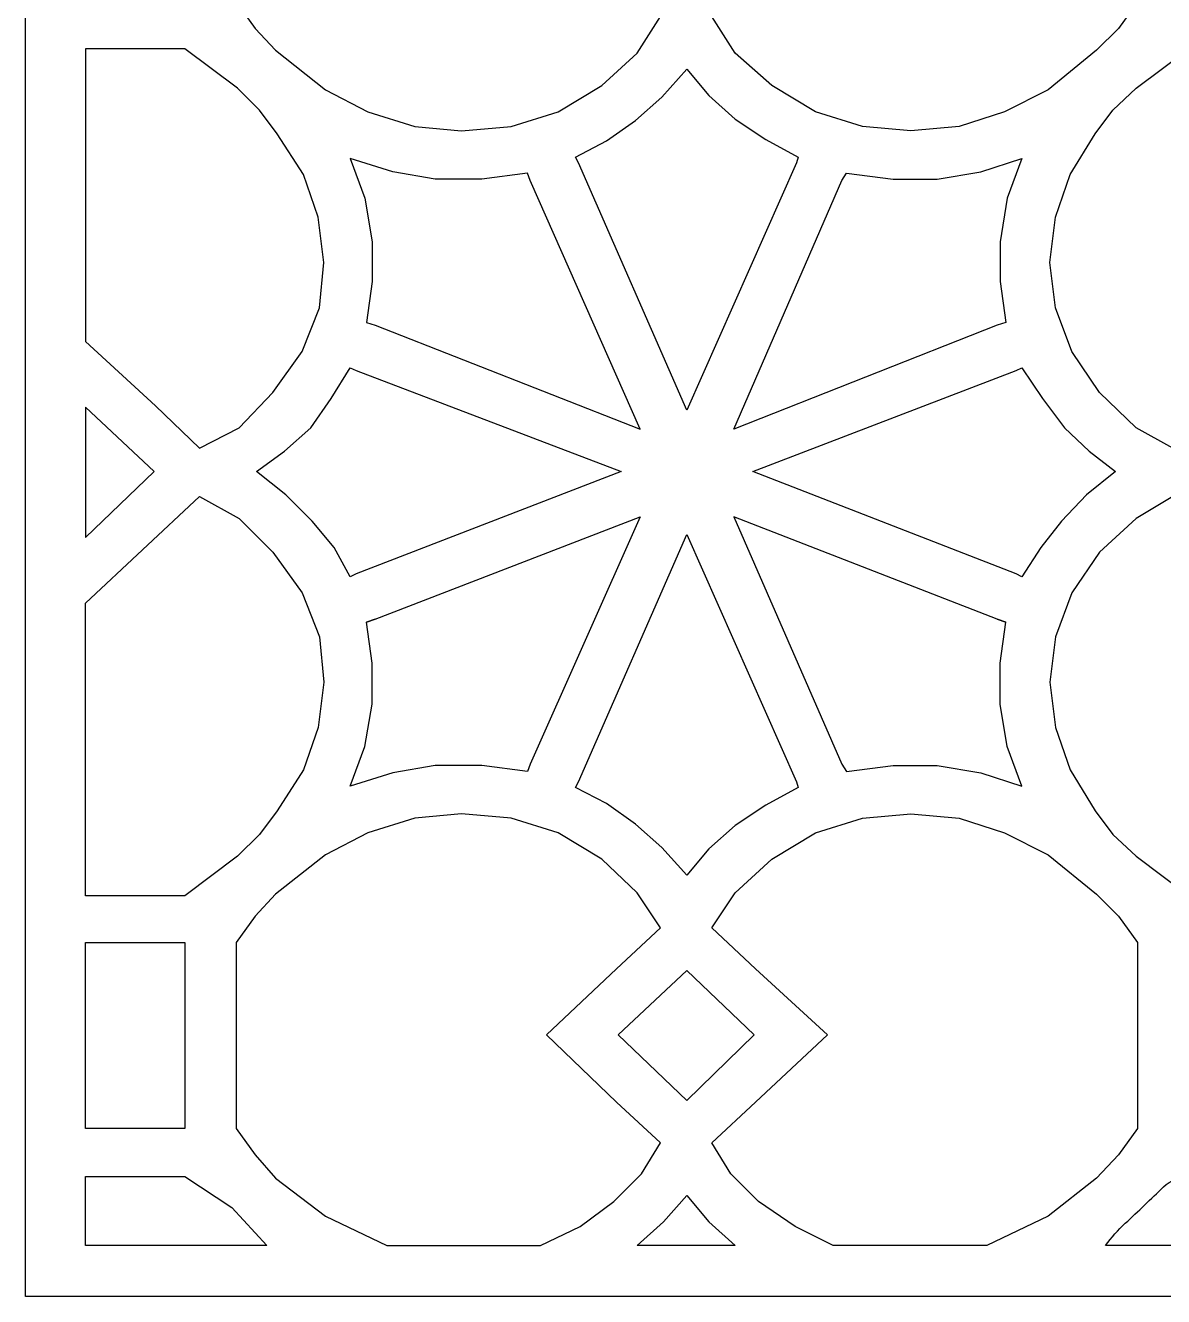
# Model space of a CAD drawing. Header units: centimetres. Extents: x -5.9 to 5.6, y -10 to 14.2.
# Drawn here: x -5.85 to -0.68, y -9.97 to -4.19 of the extents above; entities that cross this region are included whole.
import ezdxf

# ---------------------------------------------------------------- set-up
doc = ezdxf.new("R2010")
doc.units = ezdxf.units.CM
doc.header["$MEASUREMENT"] = 0

msp = doc.modelspace()

# ---------------------------------------------------------------- linework, layer by layer
at = {"color": 242}
for points, knots in [([(5.60715, -9.96704), (5.60715, -9.96704), (5.60715, -0.49957), (5.60715, -0.49957), (5.60715, -0.49957), (5.60715, -0.49957), (5.60715, 1.73437), (5.60715, 1.73437), (5.60715, 1.73437), (5.60715, 1.73437), (1.69781, 1.73437), (1.69781, 1.73437), (1.69781, 1.73437), (1.69781, 1.73437), (-1.9389, 1.73437), (-1.9389, 1.73437), (-1.9389, 1.73437), (-1.9389, 1.73437), (-5.85488, 1.73437), (-5.85488, 1.73437), (-5.85488, 1.73437), (-5.85488, 1.73437), (-5.85488, -0.49957), (-5.85488, -0.49957), (-5.85488, -0.49957), (-5.85488, -0.49957), (-5.85488, -9.96704), (-5.85488, -9.96704), (-5.85488, -9.96704), (-5.85488, -9.96704), (5.60715, -9.96704), (5.60715, -9.96704)], [0, 0, 0, 0, 0.1111111, 0.1111111, 0.1111111, 0.1111111, 0.2222222, 0.2222222, 0.2222222, 0.2222222, 0.3333333, 0.3333333, 0.3333333, 0.3333333, 0.4444444, 0.4444444, 0.4444444, 0.4444444, 0.5555556, 0.5555556, 0.5555556, 0.5555556, 0.6666667, 0.6666667, 0.6666667, 0.6666667, 0.7777778, 0.7777778, 0.7777778, 0.7777778, 1, 1, 1, 1]), ([(-2.96947, -4.14955), (-2.96947, -4.14955), (-3.07578, -4.31573), (-3.07578, -4.31573), (-3.07578, -4.31573), (-3.07578, -4.31573), (-3.2354, -4.46206), (-3.2354, -4.46206), (-3.2354, -4.46206), (-3.2354, -4.46206), (-3.43486, -4.58167), (-3.43486, -4.58167), (-3.43486, -4.58167), (-3.43486, -4.58167), (-3.64753, -4.6482), (-3.64753, -4.6482), (-3.64753, -4.6482), (-3.64753, -4.6482), (-3.8736, -4.6682), (-3.8736, -4.6682), (-3.8736, -4.6682), (-3.8736, -4.6682), (-4.0864, -4.6482), (-4.0864, -4.6482), (-4.0864, -4.6482), (-4.0864, -4.6482), (-4.29911, -4.58167), (-4.29911, -4.58167), (-4.29911, -4.58167), (-4.29911, -4.58167), (-4.49196, -4.48197), (-4.49196, -4.48197), (-4.49196, -4.48197), (-4.49196, -4.48197), (-4.71799, -4.30246), (-4.71799, -4.30246), (-4.71799, -4.30246), (-4.71799, -4.30246), (-4.81109, -4.20274), (-4.81109, -4.20274), (-4.81109, -4.20274), (-4.81109, -4.20274), (-4.89751, -4.08308), (-4.89751, -4.08308), (-4.89751, -4.08308), (-4.89751, -4.08308), (-4.89751, -3.66426), (-4.89751, -3.66426), (-4.89751, -3.66426), (-4.89751, -3.66426), (-4.89751, -3.23874), (-4.89751, -3.23874), (-4.89751, -3.23874), (-4.89751, -3.23874), (-4.81109, -3.11905), (-4.81109, -3.11905), (-4.81109, -3.11905), (-4.81109, -3.11905), (-4.71799, -3.01269), (-4.71799, -3.01269), (-4.71799, -3.01269), (-4.71799, -3.01269), (-4.49196, -2.83983), (-4.49196, -2.83983), (-4.49196, -2.83983), (-4.49196, -2.83983), (-4.29911, -2.74005), (-4.29911, -2.74005), (-4.29911, -2.74005), (-4.29911, -2.74005), (-4.0864, -2.67364), (-4.0864, -2.67364), (-4.0864, -2.67364), (-4.0864, -2.67364), (-3.8736, -2.65365), (-3.8736, -2.65365), (-3.8736, -2.65365), (-3.8736, -2.65365), (-3.64753, -2.67364), (-3.64753, -2.67364), (-3.64753, -2.67364), (-3.64753, -2.67364), (-3.43486, -2.74005), (-3.43486, -2.74005), (-3.43486, -2.74005), (-3.43486, -2.74005), (-3.2354, -2.85979), (-3.2354, -2.85979), (-3.2354, -2.85979), (-3.2354, -2.85979), (-3.07578, -3.00596), (-3.07578, -3.00596), (-3.07578, -3.00596), (-3.07578, -3.00596), (-2.96947, -3.17222), (-2.96947, -3.17222), (-2.96947, -3.17222), (-2.96947, -3.17222), (-3.16886, -3.3584), (-3.16886, -3.3584), (-3.16886, -3.3584), (-3.16886, -3.3584), (-3.48803, -3.66426), (-3.48803, -3.66426), (-3.48803, -3.66426), (-3.48803, -3.66426), (-2.96947, -4.14955), (-2.96947, -4.14955)], [0, 0, 0, 0, 0.0357143, 0.0357143, 0.0357143, 0.0357143, 0.0714286, 0.0714286, 0.0714286, 0.0714286, 0.1071429, 0.1071429, 0.1071429, 0.1071429, 0.1428571, 0.1428571, 0.1428571, 0.1428571, 0.1785714, 0.1785714, 0.1785714, 0.1785714, 0.2142857, 0.2142857, 0.2142857, 0.2142857, 0.25, 0.25, 0.25, 0.25, 0.2857143, 0.2857143, 0.2857143, 0.2857143, 0.3214286, 0.3214286, 0.3214286, 0.3214286, 0.3571429, 0.3571429, 0.3571429, 0.3571429, 0.3928571, 0.3928571, 0.3928571, 0.3928571, 0.4285714, 0.4285714, 0.4285714, 0.4285714, 0.4642857, 0.4642857, 0.4642857, 0.4642857, 0.5, 0.5, 0.5, 0.5, 0.5357143, 0.5357143, 0.5357143, 0.5357143, 0.5714286, 0.5714286, 0.5714286, 0.5714286, 0.6071429, 0.6071429, 0.6071429, 0.6071429, 0.6428571, 0.6428571, 0.6428571, 0.6428571, 0.6785714, 0.6785714, 0.6785714, 0.6785714, 0.7142857, 0.7142857, 0.7142857, 0.7142857, 0.75, 0.75, 0.75, 0.75, 0.7857143, 0.7857143, 0.7857143, 0.7857143, 0.8214286, 0.8214286, 0.8214286, 0.8214286, 0.8571429, 0.8571429, 0.8571429, 0.8571429, 0.8928571, 0.8928571, 0.8928571, 0.8928571, 0.9285714, 0.9285714, 0.9285714, 0.9285714, 1, 1, 1, 1]), ([(-2.21147, -3.66426), (-2.21147, -3.66426), (-2.53726, -3.96338), (-2.53726, -3.96338), (-2.53726, -3.96338), (-2.53726, -3.96338), (-2.73671, -4.14955), (-2.73671, -4.14955), (-2.73671, -4.14955), (-2.73671, -4.14955), (-2.63032, -4.31573), (-2.63032, -4.31573), (-2.63032, -4.31573), (-2.63032, -4.31573), (-2.46408, -4.46206), (-2.46408, -4.46206), (-2.46408, -4.46206), (-2.46408, -4.46206), (-2.26469, -4.58167), (-2.26469, -4.58167), (-2.26469, -4.58167), (-2.26469, -4.58167), (-2.05195, -4.6482), (-2.05195, -4.6482), (-2.05195, -4.6482), (-2.05195, -4.6482), (-1.83254, -4.6682), (-1.83254, -4.6682), (-1.83254, -4.6682), (-1.83254, -4.6682), (-1.61311, -4.6482), (-1.61311, -4.6482), (-1.61311, -4.6482), (-1.61311, -4.6482), (-1.40704, -4.58167), (-1.40704, -4.58167), (-1.40704, -4.58167), (-1.40704, -4.58167), (-1.20752, -4.48197), (-1.20752, -4.48197), (-1.20752, -4.48197), (-1.20752, -4.48197), (-0.98812, -4.30246), (-0.98812, -4.30246), (-0.98812, -4.30246), (-0.98812, -4.30246), (-0.88843, -4.20274), (-0.88843, -4.20274), (-0.88843, -4.20274), (-0.88843, -4.20274), (-0.80199, -4.08308), (-0.80199, -4.08308), (-0.80199, -4.08308), (-0.80199, -4.08308), (-0.80199, -3.66426), (-0.80199, -3.66426), (-0.80199, -3.66426), (-0.80199, -3.66426), (-0.80199, -3.23874), (-0.80199, -3.23874), (-0.80199, -3.23874), (-0.80199, -3.23874), (-0.88843, -3.11905), (-0.88843, -3.11905), (-0.88843, -3.11905), (-0.88843, -3.11905), (-0.98812, -3.01269), (-0.98812, -3.01269), (-0.98812, -3.01269), (-0.98812, -3.01269), (-1.20752, -2.83983), (-1.20752, -2.83983), (-1.20752, -2.83983), (-1.20752, -2.83983), (-1.40704, -2.74005), (-1.40704, -2.74005), (-1.40704, -2.74005), (-1.40704, -2.74005), (-1.61311, -2.67364), (-1.61311, -2.67364), (-1.61311, -2.67364), (-1.61311, -2.67364), (-1.83254, -2.65365), (-1.83254, -2.65365), (-1.83254, -2.65365), (-1.83254, -2.65365), (-2.05195, -2.67364), (-2.05195, -2.67364), (-2.05195, -2.67364), (-2.05195, -2.67364), (-2.26469, -2.74005), (-2.26469, -2.74005), (-2.26469, -2.74005), (-2.26469, -2.74005), (-2.46408, -2.85979), (-2.46408, -2.85979), (-2.46408, -2.85979), (-2.46408, -2.85979), (-2.63032, -3.00596), (-2.63032, -3.00596), (-2.63032, -3.00596), (-2.63032, -3.00596), (-2.73671, -3.17222), (-2.73671, -3.17222), (-2.73671, -3.17222), (-2.73671, -3.17222), (-2.53726, -3.3584), (-2.53726, -3.3584), (-2.53726, -3.3584), (-2.53726, -3.3584), (-2.21147, -3.66426), (-2.21147, -3.66426)], [0, 0, 0, 0, 0.0344828, 0.0344828, 0.0344828, 0.0344828, 0.0689655, 0.0689655, 0.0689655, 0.0689655, 0.1034483, 0.1034483, 0.1034483, 0.1034483, 0.137931, 0.137931, 0.137931, 0.137931, 0.1724138, 0.1724138, 0.1724138, 0.1724138, 0.2068966, 0.2068966, 0.2068966, 0.2068966, 0.2413793, 0.2413793, 0.2413793, 0.2413793, 0.2758621, 0.2758621, 0.2758621, 0.2758621, 0.3103448, 0.3103448, 0.3103448, 0.3103448, 0.3448276, 0.3448276, 0.3448276, 0.3448276, 0.3793103, 0.3793103, 0.3793103, 0.3793103, 0.4137931, 0.4137931, 0.4137931, 0.4137931, 0.4482759, 0.4482759, 0.4482759, 0.4482759, 0.4827586, 0.4827586, 0.4827586, 0.4827586, 0.5172414, 0.5172414, 0.5172414, 0.5172414, 0.5517241, 0.5517241, 0.5517241, 0.5517241, 0.5862069, 0.5862069, 0.5862069, 0.5862069, 0.6206897, 0.6206897, 0.6206897, 0.6206897, 0.6551724, 0.6551724, 0.6551724, 0.6551724, 0.6896552, 0.6896552, 0.6896552, 0.6896552, 0.7241379, 0.7241379, 0.7241379, 0.7241379, 0.7586207, 0.7586207, 0.7586207, 0.7586207, 0.7931034, 0.7931034, 0.7931034, 0.7931034, 0.8275862, 0.8275862, 0.8275862, 0.8275862, 0.862069, 0.862069, 0.862069, 0.862069, 0.8965517, 0.8965517, 0.8965517, 0.8965517, 0.9310345, 0.9310345, 0.9310345, 0.9310345, 1, 1, 1, 1]), ([(-5.13021, -4.29583), (-5.13021, -4.29583), (-4.89082, -4.47534), (-4.89082, -4.47534), (-4.89082, -4.47534), (-4.89082, -4.47534), (-4.79112, -4.57506), (-4.79112, -4.57506), (-4.79112, -4.57506), (-4.79112, -4.57506), (-4.71133, -4.68145), (-4.71133, -4.68145), (-4.71133, -4.68145), (-4.71133, -4.68145), (-4.59165, -4.86762), (-4.59165, -4.86762), (-4.59165, -4.86762), (-4.59165, -4.86762), (-4.52521, -5.06043), (-4.52521, -5.06043), (-4.52521, -5.06043), (-4.52521, -5.06043), (-4.49856, -5.26654), (-4.49856, -5.26654), (-4.49856, -5.26654), (-4.49856, -5.26654), (-4.51855, -5.47259), (-4.51855, -5.47259), (-4.51855, -5.47259), (-4.51855, -5.47259), (-4.59829, -5.67209), (-4.59829, -5.67209), (-4.59829, -5.67209), (-4.59829, -5.67209), (-4.73126, -5.85821), (-4.73126, -5.85821), (-4.73126, -5.85821), (-4.73126, -5.85821), (-4.88422, -6.01777), (-4.88422, -6.01777), (-4.88422, -6.01777), (-4.88422, -6.01777), (-5.06371, -6.11085), (-5.06371, -6.11085), (-5.06371, -6.11085), (-5.06371, -6.11085), (-5.26322, -5.91805), (-5.26322, -5.91805), (-5.26322, -5.91805), (-5.26322, -5.91805), (-5.5823, -5.62551), (-5.5823, -5.62551), (-5.5823, -5.62551), (-5.5823, -5.62551), (-5.5823, -4.29583), (-5.5823, -4.29583), (-5.5823, -4.29583), (-5.5823, -4.29583), (-5.13021, -4.29583), (-5.13021, -4.29583)], [0, 0, 0, 0, 0.0625, 0.0625, 0.0625, 0.0625, 0.125, 0.125, 0.125, 0.125, 0.1875, 0.1875, 0.1875, 0.1875, 0.25, 0.25, 0.25, 0.25, 0.3125, 0.3125, 0.3125, 0.3125, 0.375, 0.375, 0.375, 0.375, 0.4375, 0.4375, 0.4375, 0.4375, 0.5, 0.5, 0.5, 0.5, 0.5625, 0.5625, 0.5625, 0.5625, 0.625, 0.625, 0.625, 0.625, 0.6875, 0.6875, 0.6875, 0.6875, 0.75, 0.75, 0.75, 0.75, 0.8125, 0.8125, 0.8125, 0.8125, 0.875, 0.875, 0.875, 0.875, 1, 1, 1, 1]), ([(-0.12385, -5.62551), (-0.12385, -5.62551), (0.19522, -5.91805), (0.19522, -5.91805), (0.19522, -5.91805), (0.19522, -5.91805), (0.39474, -6.11085), (0.39474, -6.11085), (0.39474, -6.11085), (0.39474, -6.11085), (0.57425, -6.01777), (0.57425, -6.01777), (0.57425, -6.01777), (0.57425, -6.01777), (0.72713, -5.85821), (0.72713, -5.85821), (0.72713, -5.85821), (0.72713, -5.85821), (0.86682, -5.67209), (0.86682, -5.67209), (0.86682, -5.67209), (0.86682, -5.67209), (0.93992, -5.47259), (0.93992, -5.47259), (0.93992, -5.47259), (0.93992, -5.47259), (0.95979, -5.26654), (0.95979, -5.26654), (0.95979, -5.26654), (0.95979, -5.26654), (0.93324, -5.06043), (0.93324, -5.06043), (0.93324, -5.06043), (0.93324, -5.06043), (0.86682, -4.86762), (0.86682, -4.86762), (0.86682, -4.86762), (0.86682, -4.86762), (0.74711, -4.68145), (0.74711, -4.68145), (0.74711, -4.68145), (0.74711, -4.68145), (0.66069, -4.56179), (0.66069, -4.56179), (0.66069, -4.56179), (0.66069, -4.56179), (0.56094, -4.46206), (0.56094, -4.46206), (0.56094, -4.46206), (0.56094, -4.46206), (0.32823, -4.29583), (0.32823, -4.29583), (0.32823, -4.29583), (0.32823, -4.29583), (-0.12385, -4.29583), (-0.12385, -4.29583), (-0.12385, -4.29583), (-0.12385, -4.29583), (-0.56929, -4.29583), (-0.56929, -4.29583), (-0.56929, -4.29583), (-0.56929, -4.29583), (-0.80867, -4.47534), (-0.80867, -4.47534), (-0.80867, -4.47534), (-0.80867, -4.47534), (-0.91502, -4.57506), (-0.91502, -4.57506), (-0.91502, -4.57506), (-0.91502, -4.57506), (-0.99484, -4.68145), (-0.99484, -4.68145), (-0.99484, -4.68145), (-0.99484, -4.68145), (-1.10782, -4.86762), (-1.10782, -4.86762), (-1.10782, -4.86762), (-1.10782, -4.86762), (-1.17432, -5.06043), (-1.17432, -5.06043), (-1.17432, -5.06043), (-1.17432, -5.06043), (-1.20093, -5.26654), (-1.20093, -5.26654), (-1.20093, -5.26654), (-1.20093, -5.26654), (-1.17432, -5.47259), (-1.17432, -5.47259), (-1.17432, -5.47259), (-1.17432, -5.47259), (-1.10122, -5.67209), (-1.10122, -5.67209), (-1.10122, -5.67209), (-1.10122, -5.67209), (-0.97486, -5.85821), (-0.97486, -5.85821), (-0.97486, -5.85821), (-0.97486, -5.85821), (-0.80867, -6.01777), (-0.80867, -6.01777), (-0.80867, -6.01777), (-0.80867, -6.01777), (-0.64247, -6.11085), (-0.64247, -6.11085), (-0.64247, -6.11085), (-0.64247, -6.11085), (-0.12385, -5.62551), (-0.12385, -5.62551)], [0, 0, 0, 0, 0.0357143, 0.0357143, 0.0357143, 0.0357143, 0.0714286, 0.0714286, 0.0714286, 0.0714286, 0.1071429, 0.1071429, 0.1071429, 0.1071429, 0.1428571, 0.1428571, 0.1428571, 0.1428571, 0.1785714, 0.1785714, 0.1785714, 0.1785714, 0.2142857, 0.2142857, 0.2142857, 0.2142857, 0.25, 0.25, 0.25, 0.25, 0.2857143, 0.2857143, 0.2857143, 0.2857143, 0.3214286, 0.3214286, 0.3214286, 0.3214286, 0.3571429, 0.3571429, 0.3571429, 0.3571429, 0.3928571, 0.3928571, 0.3928571, 0.3928571, 0.4285714, 0.4285714, 0.4285714, 0.4285714, 0.4642857, 0.4642857, 0.4642857, 0.4642857, 0.5, 0.5, 0.5, 0.5, 0.5357143, 0.5357143, 0.5357143, 0.5357143, 0.5714286, 0.5714286, 0.5714286, 0.5714286, 0.6071429, 0.6071429, 0.6071429, 0.6071429, 0.6428571, 0.6428571, 0.6428571, 0.6428571, 0.6785714, 0.6785714, 0.6785714, 0.6785714, 0.7142857, 0.7142857, 0.7142857, 0.7142857, 0.75, 0.75, 0.75, 0.75, 0.7857143, 0.7857143, 0.7857143, 0.7857143, 0.8214286, 0.8214286, 0.8214286, 0.8214286, 0.8571429, 0.8571429, 0.8571429, 0.8571429, 0.8928571, 0.8928571, 0.8928571, 0.8928571, 0.9285714, 0.9285714, 0.9285714, 0.9285714, 1, 1, 1, 1]), ([(-2.34449, -4.7878), (-2.34449, -4.7878), (-2.49076, -4.70804), (-2.49076, -4.70804), (-2.49076, -4.70804), (-2.49076, -4.70804), (-2.63032, -4.61495), (-2.63032, -4.61495), (-2.63032, -4.61495), (-2.63032, -4.61495), (-2.75005, -4.50861), (-2.75005, -4.50861), (-2.75005, -4.50861), (-2.75005, -4.50861), (-2.84974, -4.38892), (-2.84974, -4.38892), (-2.84974, -4.38892), (-2.84974, -4.38892), (-2.96276, -4.51525), (-2.96276, -4.51525), (-2.96276, -4.51525), (-2.96276, -4.51525), (-3.08247, -4.62159), (-3.08247, -4.62159), (-3.08247, -4.62159), (-3.08247, -4.62159), (-3.21537, -4.71469), (-3.21537, -4.71469), (-3.21537, -4.71469), (-3.21537, -4.71469), (-3.35507, -4.7878), (-3.35507, -4.7878), (-3.35507, -4.7878), (-3.35507, -4.7878), (-3.34173, -4.8144), (-3.34173, -4.8144), (-3.34173, -4.8144), (-3.34173, -4.8144), (-2.84974, -5.93805), (-2.84974, -5.93805), (-2.84974, -5.93805), (-2.84974, -5.93805), (-2.3511, -4.8144), (-2.3511, -4.8144), (-2.3511, -4.8144), (-2.3511, -4.8144), (-2.34449, -4.7878), (-2.34449, -4.7878)], [0, 0, 0, 0, 0.0769231, 0.0769231, 0.0769231, 0.0769231, 0.1538462, 0.1538462, 0.1538462, 0.1538462, 0.2307692, 0.2307692, 0.2307692, 0.2307692, 0.3076923, 0.3076923, 0.3076923, 0.3076923, 0.3846154, 0.3846154, 0.3846154, 0.3846154, 0.4615385, 0.4615385, 0.4615385, 0.4615385, 0.5384615, 0.5384615, 0.5384615, 0.5384615, 0.6153846, 0.6153846, 0.6153846, 0.6153846, 0.6923077, 0.6923077, 0.6923077, 0.6923077, 0.7692308, 0.7692308, 0.7692308, 0.7692308, 0.8461538, 0.8461538, 0.8461538, 0.8461538, 1, 1, 1, 1]), ([(-4.26591, -5.55238), (-4.26591, -5.55238), (-4.30575, -5.53909), (-4.30575, -5.53909), (-4.30575, -5.53909), (-4.30575, -5.53909), (-4.27918, -5.35293), (-4.27918, -5.35293), (-4.27918, -5.35293), (-4.27918, -5.35293), (-4.27918, -5.17344), (-4.27918, -5.17344), (-4.27918, -5.17344), (-4.27918, -5.17344), (-4.31239, -4.974), (-4.31239, -4.974), (-4.31239, -4.974), (-4.31239, -4.974), (-4.37892, -4.79449), (-4.37892, -4.79449), (-4.37892, -4.79449), (-4.37892, -4.79449), (-4.1861, -4.8543), (-4.1861, -4.8543), (-4.1861, -4.8543), (-4.1861, -4.8543), (-3.99331, -4.8875), (-3.99331, -4.8875), (-3.99331, -4.8875), (-3.99331, -4.8875), (-3.78057, -4.8875), (-3.78057, -4.8875), (-3.78057, -4.8875), (-3.78057, -4.8875), (-3.57444, -4.8609), (-3.57444, -4.8609), (-3.57444, -4.8609), (-3.57444, -4.8609), (-3.56115, -4.89421), (-3.56115, -4.89421), (-3.56115, -4.89421), (-3.56115, -4.89421), (-3.06248, -6.02443), (-3.06248, -6.02443), (-3.06248, -6.02443), (-3.06248, -6.02443), (-4.26591, -5.55238), (-4.26591, -5.55238)], [0, 0, 0, 0, 0.0769231, 0.0769231, 0.0769231, 0.0769231, 0.1538462, 0.1538462, 0.1538462, 0.1538462, 0.2307692, 0.2307692, 0.2307692, 0.2307692, 0.3076923, 0.3076923, 0.3076923, 0.3076923, 0.3846154, 0.3846154, 0.3846154, 0.3846154, 0.4615385, 0.4615385, 0.4615385, 0.4615385, 0.5384615, 0.5384615, 0.5384615, 0.5384615, 0.6153846, 0.6153846, 0.6153846, 0.6153846, 0.6923077, 0.6923077, 0.6923077, 0.6923077, 0.7692308, 0.7692308, 0.7692308, 0.7692308, 0.8461538, 0.8461538, 0.8461538, 0.8461538, 1, 1, 1, 1]), ([(-1.44026, -5.55238), (-1.44026, -5.55238), (-1.40039, -5.53909), (-1.40039, -5.53909), (-1.40039, -5.53909), (-1.40039, -5.53909), (-1.42695, -5.35293), (-1.42695, -5.35293), (-1.42695, -5.35293), (-1.42695, -5.35293), (-1.42695, -5.17344), (-1.42695, -5.17344), (-1.42695, -5.17344), (-1.42695, -5.17344), (-1.39376, -4.974), (-1.39376, -4.974), (-1.39376, -4.974), (-1.39376, -4.974), (-1.32724, -4.79449), (-1.32724, -4.79449), (-1.32724, -4.79449), (-1.32724, -4.79449), (-1.51342, -4.8543), (-1.51342, -4.8543), (-1.51342, -4.8543), (-1.51342, -4.8543), (-1.71284, -4.8875), (-1.71284, -4.8875), (-1.71284, -4.8875), (-1.71284, -4.8875), (-1.91232, -4.8875), (-1.91232, -4.8875), (-1.91232, -4.8875), (-1.91232, -4.8875), (-2.12504, -4.8609), (-2.12504, -4.8609), (-2.12504, -4.8609), (-2.12504, -4.8609), (-2.14499, -4.89421), (-2.14499, -4.89421), (-2.14499, -4.89421), (-2.14499, -4.89421), (-2.63701, -6.02443), (-2.63701, -6.02443), (-2.63701, -6.02443), (-2.63701, -6.02443), (-1.44026, -5.55238), (-1.44026, -5.55238)], [0, 0, 0, 0, 0.0769231, 0.0769231, 0.0769231, 0.0769231, 0.1538462, 0.1538462, 0.1538462, 0.1538462, 0.2307692, 0.2307692, 0.2307692, 0.2307692, 0.3076923, 0.3076923, 0.3076923, 0.3076923, 0.3846154, 0.3846154, 0.3846154, 0.3846154, 0.4615385, 0.4615385, 0.4615385, 0.4615385, 0.5384615, 0.5384615, 0.5384615, 0.5384615, 0.6153846, 0.6153846, 0.6153846, 0.6153846, 0.6923077, 0.6923077, 0.6923077, 0.6923077, 0.7692308, 0.7692308, 0.7692308, 0.7692308, 0.8461538, 0.8461538, 0.8461538, 0.8461538, 1, 1, 1, 1]), ([(-4.35231, -6.68262), (-4.35231, -6.68262), (-3.14887, -6.21727), (-3.14887, -6.21727), (-3.14887, -6.21727), (-3.14887, -6.21727), (-4.35231, -5.75848), (-4.35231, -5.75848), (-4.35231, -5.75848), (-4.35231, -5.75848), (-4.37892, -5.74519), (-4.37892, -5.74519), (-4.37892, -5.74519), (-4.37892, -5.74519), (-4.46531, -5.88482), (-4.46531, -5.88482), (-4.46531, -5.88482), (-4.46531, -5.88482), (-4.55843, -6.01777), (-4.55843, -6.01777), (-4.55843, -6.01777), (-4.55843, -6.01777), (-4.67807, -6.12414), (-4.67807, -6.12414), (-4.67807, -6.12414), (-4.67807, -6.12414), (-4.80442, -6.21727), (-4.80442, -6.21727), (-4.80442, -6.21727), (-4.80442, -6.21727), (-4.67147, -6.32361), (-4.67147, -6.32361), (-4.67147, -6.32361), (-4.67147, -6.32361), (-4.55175, -6.44329), (-4.55175, -6.44329), (-4.55175, -6.44329), (-4.55175, -6.44329), (-4.45203, -6.56298), (-4.45203, -6.56298), (-4.45203, -6.56298), (-4.45203, -6.56298), (-4.37892, -6.69599), (-4.37892, -6.69599), (-4.37892, -6.69599), (-4.37892, -6.69599), (-4.35231, -6.68262), (-4.35231, -6.68262)], [0, 0, 0, 0, 0.0769231, 0.0769231, 0.0769231, 0.0769231, 0.1538462, 0.1538462, 0.1538462, 0.1538462, 0.2307692, 0.2307692, 0.2307692, 0.2307692, 0.3076923, 0.3076923, 0.3076923, 0.3076923, 0.3846154, 0.3846154, 0.3846154, 0.3846154, 0.4615385, 0.4615385, 0.4615385, 0.4615385, 0.5384615, 0.5384615, 0.5384615, 0.5384615, 0.6153846, 0.6153846, 0.6153846, 0.6153846, 0.6923077, 0.6923077, 0.6923077, 0.6923077, 0.7692308, 0.7692308, 0.7692308, 0.7692308, 0.8461538, 0.8461538, 0.8461538, 0.8461538, 1, 1, 1, 1]), ([(-1.32724, -5.74519), (-1.32724, -5.74519), (-1.35386, -5.75848), (-1.35386, -5.75848), (-1.35386, -5.75848), (-1.35386, -5.75848), (-2.55058, -6.21727), (-2.55058, -6.21727), (-2.55058, -6.21727), (-2.55058, -6.21727), (-1.35386, -6.68262), (-1.35386, -6.68262), (-1.35386, -6.68262), (-1.35386, -6.68262), (-1.32724, -6.69599), (-1.32724, -6.69599), (-1.32724, -6.69599), (-1.32724, -6.69599), (-1.24087, -6.56298), (-1.24087, -6.56298), (-1.24087, -6.56298), (-1.24087, -6.56298), (-1.14772, -6.44329), (-1.14772, -6.44329), (-1.14772, -6.44329), (-1.14772, -6.44329), (-1.03471, -6.32361), (-1.03471, -6.32361), (-1.03471, -6.32361), (-1.03471, -6.32361), (-0.90168, -6.21727), (-0.90168, -6.21727), (-0.90168, -6.21727), (-0.90168, -6.21727), (-1.02143, -6.12414), (-1.02143, -6.12414), (-1.02143, -6.12414), (-1.02143, -6.12414), (-1.13443, -6.01777), (-1.13443, -6.01777), (-1.13443, -6.01777), (-1.13443, -6.01777), (-1.23416, -5.88482), (-1.23416, -5.88482), (-1.23416, -5.88482), (-1.23416, -5.88482), (-1.32724, -5.74519), (-1.32724, -5.74519)], [0, 0, 0, 0, 0.0769231, 0.0769231, 0.0769231, 0.0769231, 0.1538462, 0.1538462, 0.1538462, 0.1538462, 0.2307692, 0.2307692, 0.2307692, 0.2307692, 0.3076923, 0.3076923, 0.3076923, 0.3076923, 0.3846154, 0.3846154, 0.3846154, 0.3846154, 0.4615385, 0.4615385, 0.4615385, 0.4615385, 0.5384615, 0.5384615, 0.5384615, 0.5384615, 0.6153846, 0.6153846, 0.6153846, 0.6153846, 0.6923077, 0.6923077, 0.6923077, 0.6923077, 0.7692308, 0.7692308, 0.7692308, 0.7692308, 0.8461538, 0.8461538, 0.8461538, 0.8461538, 1, 1, 1, 1]), ([(-5.5823, -5.92473), (-5.5823, -5.92473), (-5.26982, -6.21727), (-5.26982, -6.21727), (-5.26982, -6.21727), (-5.26982, -6.21727), (-5.5823, -6.5164), (-5.5823, -6.5164), (-5.5823, -6.5164), (-5.5823, -6.5164), (-5.5823, -5.92473), (-5.5823, -5.92473)], [0, 0, 0, 0, 0.25, 0.25, 0.25, 0.25, 0.5, 0.5, 0.5, 0.5, 1, 1, 1, 1]), ([(-5.5823, -6.81565), (-5.5823, -6.81565), (-5.5823, -8.14535), (-5.5823, -8.14535), (-5.5823, -8.14535), (-5.5823, -8.14535), (-5.13021, -8.14535), (-5.13021, -8.14535), (-5.13021, -8.14535), (-5.13021, -8.14535), (-4.89082, -7.96584), (-4.89082, -7.96584), (-4.89082, -7.96584), (-4.89082, -7.96584), (-4.79112, -7.86609), (-4.79112, -7.86609), (-4.79112, -7.86609), (-4.79112, -7.86609), (-4.71133, -7.75968), (-4.71133, -7.75968), (-4.71133, -7.75968), (-4.71133, -7.75968), (-4.59165, -7.57355), (-4.59165, -7.57355), (-4.59165, -7.57355), (-4.59165, -7.57355), (-4.52521, -7.38075), (-4.52521, -7.38075), (-4.52521, -7.38075), (-4.52521, -7.38075), (-4.49856, -7.17462), (-4.49856, -7.17462), (-4.49856, -7.17462), (-4.49856, -7.17462), (-4.51855, -6.96854), (-4.51855, -6.96854), (-4.51855, -6.96854), (-4.51855, -6.96854), (-4.59829, -6.76904), (-4.59829, -6.76904), (-4.59829, -6.76904), (-4.59829, -6.76904), (-4.73126, -6.58289), (-4.73126, -6.58289), (-4.73126, -6.58289), (-4.73126, -6.58289), (-4.88422, -6.43003), (-4.88422, -6.43003), (-4.88422, -6.43003), (-4.88422, -6.43003), (-5.06371, -6.33028), (-5.06371, -6.33028), (-5.06371, -6.33028), (-5.06371, -6.33028), (-5.5823, -6.81565), (-5.5823, -6.81565)], [0, 0, 0, 0, 0.0666667, 0.0666667, 0.0666667, 0.0666667, 0.1333333, 0.1333333, 0.1333333, 0.1333333, 0.2, 0.2, 0.2, 0.2, 0.2666667, 0.2666667, 0.2666667, 0.2666667, 0.3333333, 0.3333333, 0.3333333, 0.3333333, 0.4, 0.4, 0.4, 0.4, 0.4666667, 0.4666667, 0.4666667, 0.4666667, 0.5333333, 0.5333333, 0.5333333, 0.5333333, 0.6, 0.6, 0.6, 0.6, 0.6666667, 0.6666667, 0.6666667, 0.6666667, 0.7333333, 0.7333333, 0.7333333, 0.7333333, 0.8, 0.8, 0.8, 0.8, 0.8666667, 0.8666667, 0.8666667, 0.8666667, 1, 1, 1, 1]), ([(-0.12385, -6.81565), (-0.12385, -6.81565), (0.19522, -6.5231), (0.19522, -6.5231), (0.19522, -6.5231), (0.19522, -6.5231), (0.39474, -6.33028), (0.39474, -6.33028), (0.39474, -6.33028), (0.39474, -6.33028), (0.57425, -6.43003), (0.57425, -6.43003), (0.57425, -6.43003), (0.57425, -6.43003), (0.72713, -6.58289), (0.72713, -6.58289), (0.72713, -6.58289), (0.72713, -6.58289), (0.86682, -6.76904), (0.86682, -6.76904), (0.86682, -6.76904), (0.86682, -6.76904), (0.93992, -6.96854), (0.93992, -6.96854), (0.93992, -6.96854), (0.93992, -6.96854), (0.95979, -7.17462), (0.95979, -7.17462), (0.95979, -7.17462), (0.95979, -7.17462), (0.93324, -7.38075), (0.93324, -7.38075), (0.93324, -7.38075), (0.93324, -7.38075), (0.86682, -7.57355), (0.86682, -7.57355), (0.86682, -7.57355), (0.86682, -7.57355), (0.74711, -7.75968), (0.74711, -7.75968), (0.74711, -7.75968), (0.74711, -7.75968), (0.66069, -7.8794), (0.66069, -7.8794), (0.66069, -7.8794), (0.66069, -7.8794), (0.56094, -7.97905), (0.56094, -7.97905), (0.56094, -7.97905), (0.56094, -7.97905), (0.32823, -8.14535), (0.32823, -8.14535), (0.32823, -8.14535), (0.32823, -8.14535), (-0.12385, -8.14535), (-0.12385, -8.14535), (-0.12385, -8.14535), (-0.12385, -8.14535), (-0.56929, -8.14535), (-0.56929, -8.14535), (-0.56929, -8.14535), (-0.56929, -8.14535), (-0.80867, -7.96584), (-0.80867, -7.96584), (-0.80867, -7.96584), (-0.80867, -7.96584), (-0.91502, -7.86609), (-0.91502, -7.86609), (-0.91502, -7.86609), (-0.91502, -7.86609), (-0.99484, -7.75968), (-0.99484, -7.75968), (-0.99484, -7.75968), (-0.99484, -7.75968), (-1.10782, -7.57355), (-1.10782, -7.57355), (-1.10782, -7.57355), (-1.10782, -7.57355), (-1.17432, -7.38075), (-1.17432, -7.38075), (-1.17432, -7.38075), (-1.17432, -7.38075), (-1.20093, -7.17462), (-1.20093, -7.17462), (-1.20093, -7.17462), (-1.20093, -7.17462), (-1.17432, -6.96854), (-1.17432, -6.96854), (-1.17432, -6.96854), (-1.17432, -6.96854), (-1.10122, -6.76904), (-1.10122, -6.76904), (-1.10122, -6.76904), (-1.10122, -6.76904), (-0.97486, -6.58289), (-0.97486, -6.58289), (-0.97486, -6.58289), (-0.97486, -6.58289), (-0.80867, -6.43003), (-0.80867, -6.43003), (-0.80867, -6.43003), (-0.80867, -6.43003), (-0.64247, -6.33028), (-0.64247, -6.33028), (-0.64247, -6.33028), (-0.64247, -6.33028), (-0.12385, -6.81565), (-0.12385, -6.81565)], [0, 0, 0, 0, 0.0357143, 0.0357143, 0.0357143, 0.0357143, 0.0714286, 0.0714286, 0.0714286, 0.0714286, 0.1071429, 0.1071429, 0.1071429, 0.1071429, 0.1428571, 0.1428571, 0.1428571, 0.1428571, 0.1785714, 0.1785714, 0.1785714, 0.1785714, 0.2142857, 0.2142857, 0.2142857, 0.2142857, 0.25, 0.25, 0.25, 0.25, 0.2857143, 0.2857143, 0.2857143, 0.2857143, 0.3214286, 0.3214286, 0.3214286, 0.3214286, 0.3571429, 0.3571429, 0.3571429, 0.3571429, 0.3928571, 0.3928571, 0.3928571, 0.3928571, 0.4285714, 0.4285714, 0.4285714, 0.4285714, 0.4642857, 0.4642857, 0.4642857, 0.4642857, 0.5, 0.5, 0.5, 0.5, 0.5357143, 0.5357143, 0.5357143, 0.5357143, 0.5714286, 0.5714286, 0.5714286, 0.5714286, 0.6071429, 0.6071429, 0.6071429, 0.6071429, 0.6428571, 0.6428571, 0.6428571, 0.6428571, 0.6785714, 0.6785714, 0.6785714, 0.6785714, 0.7142857, 0.7142857, 0.7142857, 0.7142857, 0.75, 0.75, 0.75, 0.75, 0.7857143, 0.7857143, 0.7857143, 0.7857143, 0.8214286, 0.8214286, 0.8214286, 0.8214286, 0.8571429, 0.8571429, 0.8571429, 0.8571429, 0.8928571, 0.8928571, 0.8928571, 0.8928571, 0.9285714, 0.9285714, 0.9285714, 0.9285714, 1, 1, 1, 1]), ([(-4.30575, -6.90204), (-4.30575, -6.90204), (-4.27918, -7.08817), (-4.27918, -7.08817), (-4.27918, -7.08817), (-4.27918, -7.08817), (-4.27918, -7.2744), (-4.27918, -7.2744), (-4.27918, -7.2744), (-4.27918, -7.2744), (-4.31239, -7.46714), (-4.31239, -7.46714), (-4.31239, -7.46714), (-4.31239, -7.46714), (-4.37892, -7.64664), (-4.37892, -7.64664), (-4.37892, -7.64664), (-4.37892, -7.64664), (-4.1861, -7.58685), (-4.1861, -7.58685), (-4.1861, -7.58685), (-4.1861, -7.58685), (-3.99331, -7.55363), (-3.99331, -7.55363), (-3.99331, -7.55363), (-3.99331, -7.55363), (-3.78057, -7.55363), (-3.78057, -7.55363), (-3.78057, -7.55363), (-3.78057, -7.55363), (-3.57444, -7.58017), (-3.57444, -7.58017), (-3.57444, -7.58017), (-3.57444, -7.58017), (-3.56115, -7.54692), (-3.56115, -7.54692), (-3.56115, -7.54692), (-3.56115, -7.54692), (-3.06248, -6.42336), (-3.06248, -6.42336), (-3.06248, -6.42336), (-3.06248, -6.42336), (-4.26591, -6.88872), (-4.26591, -6.88872), (-4.26591, -6.88872), (-4.26591, -6.88872), (-4.30575, -6.90204), (-4.30575, -6.90204), (-4.30575, -6.90204), (-4.30575, -6.90204), (-4.26591, -6.88872), (-4.26591, -6.88872), (-4.26591, -6.88872), (-4.26591, -6.88872), (-4.30575, -6.90204), (-4.30575, -6.90204)], [0, 0, 0, 0, 0.0666667, 0.0666667, 0.0666667, 0.0666667, 0.1333333, 0.1333333, 0.1333333, 0.1333333, 0.2, 0.2, 0.2, 0.2, 0.2666667, 0.2666667, 0.2666667, 0.2666667, 0.3333333, 0.3333333, 0.3333333, 0.3333333, 0.4, 0.4, 0.4, 0.4, 0.4666667, 0.4666667, 0.4666667, 0.4666667, 0.5333333, 0.5333333, 0.5333333, 0.5333333, 0.6, 0.6, 0.6, 0.6, 0.6666667, 0.6666667, 0.6666667, 0.6666667, 0.7333333, 0.7333333, 0.7333333, 0.7333333, 0.8, 0.8, 0.8, 0.8, 0.8666667, 0.8666667, 0.8666667, 0.8666667, 1, 1, 1, 1]), ([(-1.40039, -6.90204), (-1.40039, -6.90204), (-1.42695, -7.08817), (-1.42695, -7.08817), (-1.42695, -7.08817), (-1.42695, -7.08817), (-1.42695, -7.2744), (-1.42695, -7.2744), (-1.42695, -7.2744), (-1.42695, -7.2744), (-1.39376, -7.46714), (-1.39376, -7.46714), (-1.39376, -7.46714), (-1.39376, -7.46714), (-1.32724, -7.64664), (-1.32724, -7.64664), (-1.32724, -7.64664), (-1.32724, -7.64664), (-1.51342, -7.58685), (-1.51342, -7.58685), (-1.51342, -7.58685), (-1.51342, -7.58685), (-1.71284, -7.55363), (-1.71284, -7.55363), (-1.71284, -7.55363), (-1.71284, -7.55363), (-1.91232, -7.55363), (-1.91232, -7.55363), (-1.91232, -7.55363), (-1.91232, -7.55363), (-2.12504, -7.58017), (-2.12504, -7.58017), (-2.12504, -7.58017), (-2.12504, -7.58017), (-2.14499, -7.54692), (-2.14499, -7.54692), (-2.14499, -7.54692), (-2.14499, -7.54692), (-2.63701, -6.42336), (-2.63701, -6.42336), (-2.63701, -6.42336), (-2.63701, -6.42336), (-1.44026, -6.88872), (-1.44026, -6.88872), (-1.44026, -6.88872), (-1.44026, -6.88872), (-1.40039, -6.90204), (-1.40039, -6.90204), (-1.40039, -6.90204), (-1.40039, -6.90204), (-1.44026, -6.88872), (-1.44026, -6.88872), (-1.44026, -6.88872), (-1.44026, -6.88872), (-1.40039, -6.90204), (-1.40039, -6.90204)], [0, 0, 0, 0, 0.0666667, 0.0666667, 0.0666667, 0.0666667, 0.1333333, 0.1333333, 0.1333333, 0.1333333, 0.2, 0.2, 0.2, 0.2, 0.2666667, 0.2666667, 0.2666667, 0.2666667, 0.3333333, 0.3333333, 0.3333333, 0.3333333, 0.4, 0.4, 0.4, 0.4, 0.4666667, 0.4666667, 0.4666667, 0.4666667, 0.5333333, 0.5333333, 0.5333333, 0.5333333, 0.6, 0.6, 0.6, 0.6, 0.6666667, 0.6666667, 0.6666667, 0.6666667, 0.7333333, 0.7333333, 0.7333333, 0.7333333, 0.8, 0.8, 0.8, 0.8, 0.8666667, 0.8666667, 0.8666667, 0.8666667, 1, 1, 1, 1]), ([(-3.34173, -7.62673), (-3.34173, -7.62673), (-3.35507, -7.65338), (-3.35507, -7.65338), (-3.35507, -7.65338), (-3.35507, -7.65338), (-3.21537, -7.72648), (-3.21537, -7.72648), (-3.21537, -7.72648), (-3.21537, -7.72648), (-3.08247, -7.81956), (-3.08247, -7.81956), (-3.08247, -7.81956), (-3.08247, -7.81956), (-2.96276, -7.92592), (-2.96276, -7.92592), (-2.96276, -7.92592), (-2.96276, -7.92592), (-2.84974, -8.0522), (-2.84974, -8.0522), (-2.84974, -8.0522), (-2.84974, -8.0522), (-2.75005, -7.93259), (-2.75005, -7.93259), (-2.75005, -7.93259), (-2.75005, -7.93259), (-2.63032, -7.82613), (-2.63032, -7.82613), (-2.63032, -7.82613), (-2.63032, -7.82613), (-2.49076, -7.73306), (-2.49076, -7.73306), (-2.49076, -7.73306), (-2.49076, -7.73306), (-2.34449, -7.65338), (-2.34449, -7.65338), (-2.34449, -7.65338), (-2.34449, -7.65338), (-2.3511, -7.62673), (-2.3511, -7.62673), (-2.3511, -7.62673), (-2.3511, -7.62673), (-2.84974, -6.50316), (-2.84974, -6.50316), (-2.84974, -6.50316), (-2.84974, -6.50316), (-3.34173, -7.62673), (-3.34173, -7.62673)], [0, 0, 0, 0, 0.0769231, 0.0769231, 0.0769231, 0.0769231, 0.1538462, 0.1538462, 0.1538462, 0.1538462, 0.2307692, 0.2307692, 0.2307692, 0.2307692, 0.3076923, 0.3076923, 0.3076923, 0.3076923, 0.3846154, 0.3846154, 0.3846154, 0.3846154, 0.4615385, 0.4615385, 0.4615385, 0.4615385, 0.5384615, 0.5384615, 0.5384615, 0.5384615, 0.6153846, 0.6153846, 0.6153846, 0.6153846, 0.6923077, 0.6923077, 0.6923077, 0.6923077, 0.7692308, 0.7692308, 0.7692308, 0.7692308, 0.8461538, 0.8461538, 0.8461538, 0.8461538, 1, 1, 1, 1]), ([(-2.96947, -8.29161), (-2.96947, -8.29161), (-3.16886, -8.47775), (-3.16886, -8.47775), (-3.16886, -8.47775), (-3.16886, -8.47775), (-3.48803, -8.77691), (-3.48803, -8.77691), (-3.48803, -8.77691), (-3.48803, -8.77691), (-3.16886, -9.08274), (-3.16886, -9.08274), (-3.16886, -9.08274), (-3.16886, -9.08274), (-2.96947, -9.26894), (-2.96947, -9.26894), (-2.96947, -9.26894), (-2.96947, -9.26894), (-3.05588, -9.40855), (-3.05588, -9.40855), (-3.05588, -9.40855), (-3.05588, -9.40855), (-3.1822, -9.53489), (-3.1822, -9.53489), (-3.1822, -9.53489), (-3.1822, -9.53489), (-3.3351, -9.64788), (-3.3351, -9.64788), (-3.3351, -9.64788), (-3.3351, -9.64788), (-3.51463, -9.73428), (-3.51463, -9.73428), (-3.51463, -9.73428), (-3.51463, -9.73428), (-4.21272, -9.73428), (-4.21272, -9.73428), (-4.21272, -9.73428), (-4.21272, -9.73428), (-4.49196, -9.60131), (-4.49196, -9.60131), (-4.49196, -9.60131), (-4.49196, -9.60131), (-4.71799, -9.42845), (-4.71799, -9.42845), (-4.71799, -9.42845), (-4.71799, -9.42845), (-4.81109, -9.32208), (-4.81109, -9.32208), (-4.81109, -9.32208), (-4.81109, -9.32208), (-4.89751, -9.20244), (-4.89751, -9.20244), (-4.89751, -9.20244), (-4.89751, -9.20244), (-4.89751, -8.77691), (-4.89751, -8.77691), (-4.89751, -8.77691), (-4.89751, -8.77691), (-4.89751, -8.35801), (-4.89751, -8.35801), (-4.89751, -8.35801), (-4.89751, -8.35801), (-4.81109, -8.23842), (-4.81109, -8.23842), (-4.81109, -8.23842), (-4.81109, -8.23842), (-4.71799, -8.13869), (-4.71799, -8.13869), (-4.71799, -8.13869), (-4.71799, -8.13869), (-4.49196, -7.95918), (-4.49196, -7.95918), (-4.49196, -7.95918), (-4.49196, -7.95918), (-4.29911, -7.85946), (-4.29911, -7.85946), (-4.29911, -7.85946), (-4.29911, -7.85946), (-4.0864, -7.79297), (-4.0864, -7.79297), (-4.0864, -7.79297), (-4.0864, -7.79297), (-3.8736, -7.77298), (-3.8736, -7.77298), (-3.8736, -7.77298), (-3.8736, -7.77298), (-3.64753, -7.79297), (-3.64753, -7.79297), (-3.64753, -7.79297), (-3.64753, -7.79297), (-3.43486, -7.85946), (-3.43486, -7.85946), (-3.43486, -7.85946), (-3.43486, -7.85946), (-3.2354, -7.97905), (-3.2354, -7.97905), (-3.2354, -7.97905), (-3.2354, -7.97905), (-3.07578, -8.13197), (-3.07578, -8.13197), (-3.07578, -8.13197), (-3.07578, -8.13197), (-2.96947, -8.29161), (-2.96947, -8.29161)], [0, 0, 0, 0, 0.037037, 0.037037, 0.037037, 0.037037, 0.0740741, 0.0740741, 0.0740741, 0.0740741, 0.1111111, 0.1111111, 0.1111111, 0.1111111, 0.1481481, 0.1481481, 0.1481481, 0.1481481, 0.1851852, 0.1851852, 0.1851852, 0.1851852, 0.2222222, 0.2222222, 0.2222222, 0.2222222, 0.2592593, 0.2592593, 0.2592593, 0.2592593, 0.2962963, 0.2962963, 0.2962963, 0.2962963, 0.3333333, 0.3333333, 0.3333333, 0.3333333, 0.3703704, 0.3703704, 0.3703704, 0.3703704, 0.4074074, 0.4074074, 0.4074074, 0.4074074, 0.4444444, 0.4444444, 0.4444444, 0.4444444, 0.4814815, 0.4814815, 0.4814815, 0.4814815, 0.5185185, 0.5185185, 0.5185185, 0.5185185, 0.5555556, 0.5555556, 0.5555556, 0.5555556, 0.5925926, 0.5925926, 0.5925926, 0.5925926, 0.6296296, 0.6296296, 0.6296296, 0.6296296, 0.6666667, 0.6666667, 0.6666667, 0.6666667, 0.7037037, 0.7037037, 0.7037037, 0.7037037, 0.7407407, 0.7407407, 0.7407407, 0.7407407, 0.7777778, 0.7777778, 0.7777778, 0.7777778, 0.8148148, 0.8148148, 0.8148148, 0.8148148, 0.8518519, 0.8518519, 0.8518519, 0.8518519, 0.8888889, 0.8888889, 0.8888889, 0.8888889, 0.9259259, 0.9259259, 0.9259259, 0.9259259, 1, 1, 1, 1]), ([(-0.80199, -8.35801), (-0.80199, -8.35801), (-0.88843, -8.23842), (-0.88843, -8.23842), (-0.88843, -8.23842), (-0.88843, -8.23842), (-0.98812, -8.13869), (-0.98812, -8.13869), (-0.98812, -8.13869), (-0.98812, -8.13869), (-1.20752, -7.95918), (-1.20752, -7.95918), (-1.20752, -7.95918), (-1.20752, -7.95918), (-1.40704, -7.85946), (-1.40704, -7.85946), (-1.40704, -7.85946), (-1.40704, -7.85946), (-1.61311, -7.79297), (-1.61311, -7.79297), (-1.61311, -7.79297), (-1.61311, -7.79297), (-1.83254, -7.77298), (-1.83254, -7.77298), (-1.83254, -7.77298), (-1.83254, -7.77298), (-2.05195, -7.79297), (-2.05195, -7.79297), (-2.05195, -7.79297), (-2.05195, -7.79297), (-2.26469, -7.85946), (-2.26469, -7.85946), (-2.26469, -7.85946), (-2.26469, -7.85946), (-2.46408, -7.97905), (-2.46408, -7.97905), (-2.46408, -7.97905), (-2.46408, -7.97905), (-2.63032, -8.13197), (-2.63032, -8.13197), (-2.63032, -8.13197), (-2.63032, -8.13197), (-2.73671, -8.29161), (-2.73671, -8.29161), (-2.73671, -8.29161), (-2.73671, -8.29161), (-2.53726, -8.47775), (-2.53726, -8.47775), (-2.53726, -8.47775), (-2.53726, -8.47775), (-2.21147, -8.77691), (-2.21147, -8.77691), (-2.21147, -8.77691), (-2.21147, -8.77691), (-2.53726, -9.08274), (-2.53726, -9.08274), (-2.53726, -9.08274), (-2.53726, -9.08274), (-2.73671, -9.26894), (-2.73671, -9.26894), (-2.73671, -9.26894), (-2.73671, -9.26894), (-2.65032, -9.40855), (-2.65032, -9.40855), (-2.65032, -9.40855), (-2.65032, -9.40855), (-2.52397, -9.53489), (-2.52397, -9.53489), (-2.52397, -9.53489), (-2.52397, -9.53489), (-2.35781, -9.64788), (-2.35781, -9.64788), (-2.35781, -9.64788), (-2.35781, -9.64788), (-2.1849, -9.73428), (-2.1849, -9.73428), (-2.1849, -9.73428), (-2.1849, -9.73428), (-1.48682, -9.73428), (-1.48682, -9.73428), (-1.48682, -9.73428), (-1.48682, -9.73428), (-1.20752, -9.60131), (-1.20752, -9.60131), (-1.20752, -9.60131), (-1.20752, -9.60131), (-0.98812, -9.42845), (-0.98812, -9.42845), (-0.98812, -9.42845), (-0.98812, -9.42845), (-0.88843, -9.32208), (-0.88843, -9.32208), (-0.88843, -9.32208), (-0.88843, -9.32208), (-0.80199, -9.20244), (-0.80199, -9.20244), (-0.80199, -9.20244), (-0.80199, -9.20244), (-0.80199, -8.77691), (-0.80199, -8.77691), (-0.80199, -8.77691), (-0.80199, -8.77691), (-0.80199, -8.35801), (-0.80199, -8.35801)], [0, 0, 0, 0, 0.037037, 0.037037, 0.037037, 0.037037, 0.0740741, 0.0740741, 0.0740741, 0.0740741, 0.1111111, 0.1111111, 0.1111111, 0.1111111, 0.1481481, 0.1481481, 0.1481481, 0.1481481, 0.1851852, 0.1851852, 0.1851852, 0.1851852, 0.2222222, 0.2222222, 0.2222222, 0.2222222, 0.2592593, 0.2592593, 0.2592593, 0.2592593, 0.2962963, 0.2962963, 0.2962963, 0.2962963, 0.3333333, 0.3333333, 0.3333333, 0.3333333, 0.3703704, 0.3703704, 0.3703704, 0.3703704, 0.4074074, 0.4074074, 0.4074074, 0.4074074, 0.4444444, 0.4444444, 0.4444444, 0.4444444, 0.4814815, 0.4814815, 0.4814815, 0.4814815, 0.5185185, 0.5185185, 0.5185185, 0.5185185, 0.5555556, 0.5555556, 0.5555556, 0.5555556, 0.5925926, 0.5925926, 0.5925926, 0.5925926, 0.6296296, 0.6296296, 0.6296296, 0.6296296, 0.6666667, 0.6666667, 0.6666667, 0.6666667, 0.7037037, 0.7037037, 0.7037037, 0.7037037, 0.7407407, 0.7407407, 0.7407407, 0.7407407, 0.7777778, 0.7777778, 0.7777778, 0.7777778, 0.8148148, 0.8148148, 0.8148148, 0.8148148, 0.8518519, 0.8518519, 0.8518519, 0.8518519, 0.8888889, 0.8888889, 0.8888889, 0.8888889, 0.9259259, 0.9259259, 0.9259259, 0.9259259, 1, 1, 1, 1]), ([(-5.5823, -9.20244), (-5.5823, -9.20244), (-5.13021, -9.20244), (-5.13021, -9.20244), (-5.13021, -9.20244), (-5.13021, -9.20244), (-5.13021, -8.77691), (-5.13021, -8.77691), (-5.13021, -8.77691), (-5.13021, -8.77691), (-5.13021, -8.35801), (-5.13021, -8.35801), (-5.13021, -8.35801), (-5.13021, -8.35801), (-5.5823, -8.35801), (-5.5823, -8.35801), (-5.5823, -8.35801), (-5.5823, -8.35801), (-5.5823, -9.20244), (-5.5823, -9.20244)], [0, 0, 0, 0, 0.1666667, 0.1666667, 0.1666667, 0.1666667, 0.3333333, 0.3333333, 0.3333333, 0.3333333, 0.5, 0.5, 0.5, 0.5, 0.6666667, 0.6666667, 0.6666667, 0.6666667, 1, 1, 1, 1]), ([(-3.16221, -8.77691), (-3.16221, -8.77691), (-2.84974, -9.07612), (-2.84974, -9.07612), (-2.84974, -9.07612), (-2.84974, -9.07612), (-2.5439, -8.77691), (-2.5439, -8.77691), (-2.5439, -8.77691), (-2.5439, -8.77691), (-2.84974, -8.48437), (-2.84974, -8.48437), (-2.84974, -8.48437), (-2.84974, -8.48437), (-3.16221, -8.77691), (-3.16221, -8.77691)], [0, 0, 0, 0, 0.2, 0.2, 0.2, 0.2, 0.4, 0.4, 0.4, 0.4, 0.6, 0.6, 0.6, 0.6, 1, 1, 1, 1]), ([(-5.13021, -9.42184), (-5.13021, -9.42184), (-5.5823, -9.42184), (-5.5823, -9.42184), (-5.5823, -9.42184), (-5.5823, -9.42184), (-5.5823, -9.73428), (-5.5823, -9.73428), (-5.5823, -9.73428), (-5.5823, -9.73428), (-4.75785, -9.73428), (-4.75785, -9.73428), (-4.75785, -9.73428), (-4.75785, -9.73428), (-4.91743, -9.56149), (-4.91743, -9.56149), (-4.91743, -9.56149), (-4.91743, -9.56149), (-5.13021, -9.42184), (-5.13021, -9.42184)], [0, 0, 0, 0, 0.1666667, 0.1666667, 0.1666667, 0.1666667, 0.3333333, 0.3333333, 0.3333333, 0.3333333, 0.5, 0.5, 0.5, 0.5, 0.6666667, 0.6666667, 0.6666667, 0.6666667, 1, 1, 1, 1]), ([(-0.94829, -9.73428), (-0.94829, -9.73428), (0.70056, -9.73428), (0.70056, -9.73428), (0.70056, -9.73428), (0.70056, -9.73428), (0.52769, -9.55478), (0.52769, -9.55478), (0.52769, -9.55478), (0.52769, -9.55478), (0.32823, -9.42184), (0.32823, -9.42184), (0.32823, -9.42184), (0.32823, -9.42184), (-0.12385, -9.42184), (-0.12385, -9.42184), (-0.12385, -9.42184), (-0.12385, -9.42184), (-0.56929, -9.42184), (-0.56929, -9.42184), (-0.56929, -9.42184), (-0.61198, -9.42186), (-0.653, -9.43839), (-0.6837, -9.46811), (-0.6837, -9.46811), (-0.74122, -9.52379), (-0.79928, -9.57907), (-0.8577, -9.63394), (-0.8577, -9.63394), (-0.89056, -9.66486), (-0.92089, -9.69844), (-0.94829, -9.73428)], [0, 0, 0, 0, 0.1111111, 0.1111111, 0.1111111, 0.1111111, 0.2222222, 0.2222222, 0.2222222, 0.2222222, 0.3333333, 0.3333333, 0.3333333, 0.3333333, 0.4444444, 0.4444444, 0.4444444, 0.4444444, 0.5555556, 0.5555556, 0.5555556, 0.5555556, 0.6666667, 0.6666667, 0.6666667, 0.6666667, 0.7777778, 0.7777778, 0.7777778, 0.7777778, 1, 1, 1, 1]), ([(-3.07578, -9.73428), (-3.07578, -9.73428), (-2.63032, -9.73428), (-2.63032, -9.73428), (-2.63032, -9.73428), (-2.63032, -9.73428), (-2.75005, -9.62791), (-2.75005, -9.62791), (-2.75005, -9.62791), (-2.75005, -9.62791), (-2.84974, -9.50828), (-2.84974, -9.50828), (-2.84974, -9.50828), (-2.84974, -9.50828), (-2.95611, -9.62791), (-2.95611, -9.62791), (-2.95611, -9.62791), (-2.95611, -9.62791), (-3.07578, -9.73428), (-3.07578, -9.73428)], [0, 0, 0, 0, 0.1666667, 0.1666667, 0.1666667, 0.1666667, 0.3333333, 0.3333333, 0.3333333, 0.3333333, 0.5, 0.5, 0.5, 0.5, 0.6666667, 0.6666667, 0.6666667, 0.6666667, 1, 1, 1, 1])]:
    msp.add_open_spline(points, degree=3, knots=knots, dxfattribs=at)

doc.saveas('drawing.dxf')
